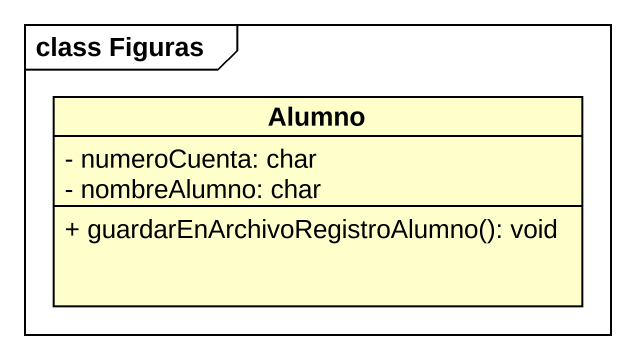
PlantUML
@startuml
mainframe class Figuras
hide circle
hide empty members
skinparam classAttributeIconSize 0
class Alumno {
  - numeroCuenta: char
  - nombreAlumno: char
  + guardarEnArchivoRegistroAlumno(): void
}
@enduml
